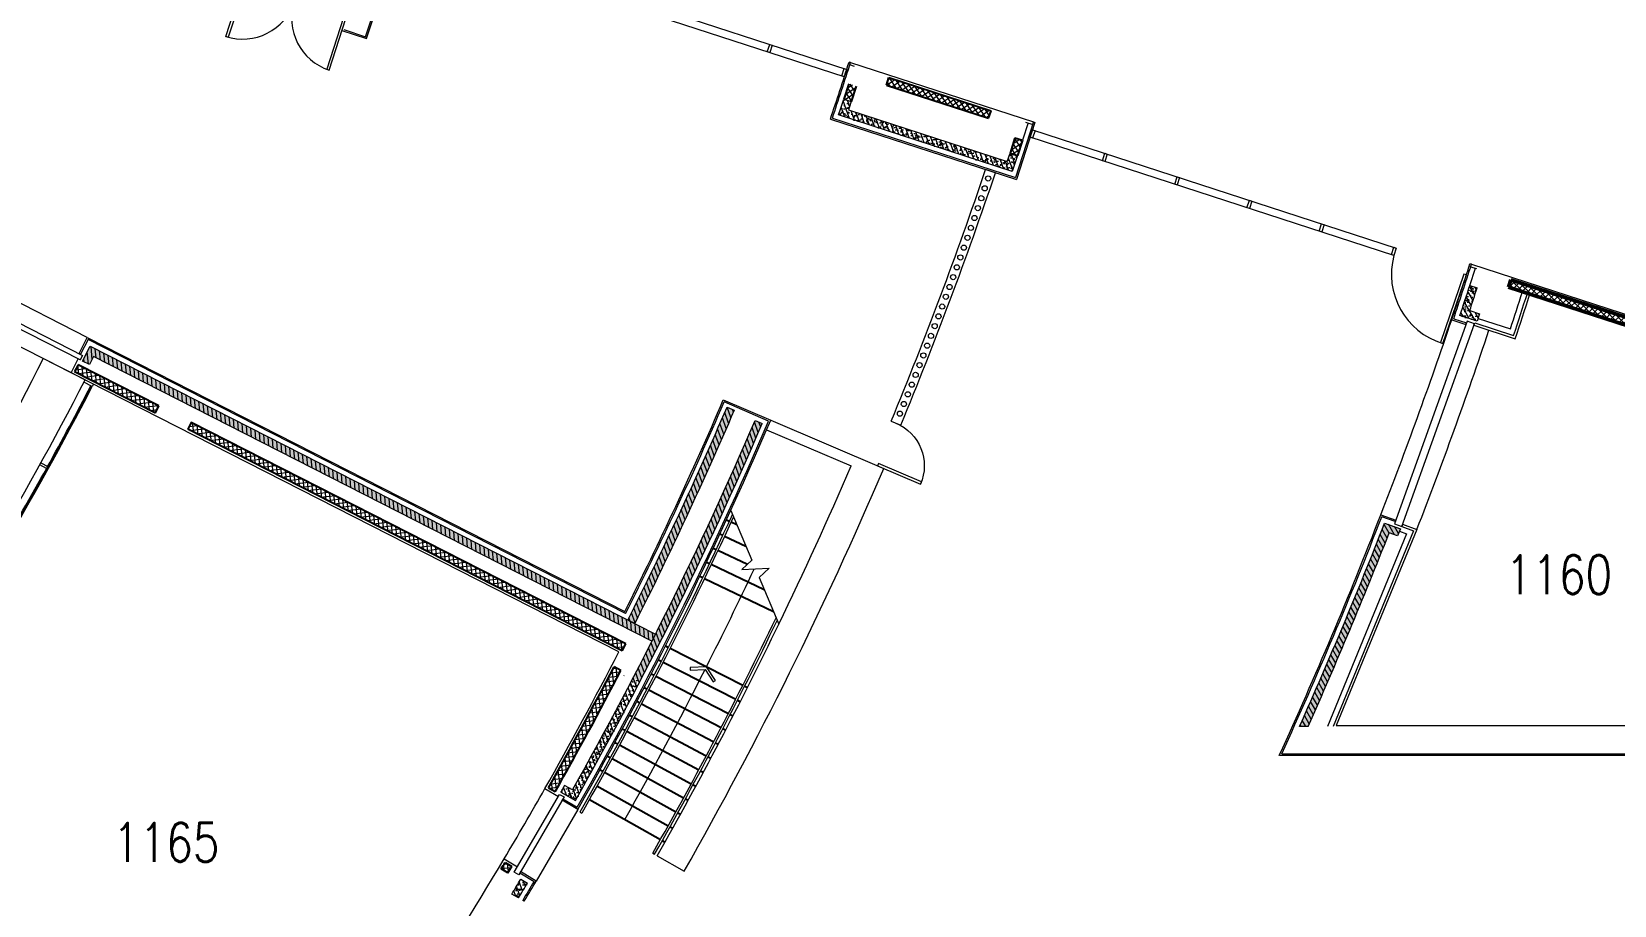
# Model space of a CAD drawing. Header units: inches. Extents: x 13084 to 220150, y 6494 to 167180.
# Drawn here: x 142753 to 173314, y 54785 to 71649 of the extents above; entities that cross this region are included whole.
import ezdxf
from ezdxf.enums import TextEntityAlignment as Align

# ---------------------------------------------------------------- set-up
doc = ezdxf.new("R2010")
doc.units = ezdxf.units.IN
doc.header["$MEASUREMENT"] = 0
for name, color, linetype, lineweight in [('Ground Floor$0$A-G23-M-Stairs-Concrete', 251, 'Continuous', 25), ('Ground Floor$0$A-G23-M-Stairs-Railings', 251, 'Continuous', 15), ('Ground Floor$0$A-G250-G-Walls-Low-Level', 8, 'Continuous', 15), ('Ground Floor$0$A-G250-G-Walls-Precast-Concrete', 7, 'Continuous', 15), ('Ground Floor$0$A-G250-M-Walls-Blockwork', 7, 'Continuous', 25), ('Ground Floor$0$A-G250-M-Walls-Concrete', 7, 'Continuous', 20), ('Ground Floor$0$A-G250-M-Walls-Louvred', 7, 'Continuous', 9), ('Ground Floor$0$A-G252-H-Internal-Walls', 251, 'Continuous', 9), ('Ground Floor$0$A-G262-H-Precast-Panel', 251, 'Continuous', 5), ('Ground Floor$0$A-G312-M-Wall-Cladding-Panel', 7, 'Continuous', 9), ('Ground Floor$0$A-G312-M-Wall-Finish-Plaster', 7, 'Continuous', 15), ('Ground Floor$0$A-G321-M-Window', 251, 'Continuous', 9), ('Ground Floor$0$A-G322-M-Door', 251, 'Continuous', 15), ('Ground Floor$0$A-G4-M-Furniture-Built-In', 251, 'Continuous', 9), ('Ground Floor$0$A-Z036-G-Stair-Symbology', 251, 'Continuous', 15), ('Ground Floor$0$Z-Z001-S-Room-Name-Identification-250', 7, 'Continuous', 15)]:
    doc.layers.add(name, color=color, linetype=linetype, lineweight=lineweight)
doc.styles.add('Ground Floor$0$Tag-RomanS', font='romans.shx', dxfattribs={"width": 0.8})
pattern_1 = [(49.99999999999999, (31615.2386858852, 164129.5694537289), (182.184668996004, -15.93908553890309), [19.05, -209.55]), (355, (31615.2386858852, 164129.5694537289), (-35.24282597566699, 191.05664288218), [15.24, -167.64]), (100.451, (31630.4206858852, 164128.2412037289), (146.9425016659592, 175.1166878202919), [16.19, -178.09]), (46.18420000000002, (31615.2386858852, 164180.3694537289), (271.0790408921299, -42.04232793272715), [28.575, -314.3249999999999]), (96.6356, (31637.8285858852, 164176.8659537289), (237.4042344662371, 247.4255558900492), [24.285, -267.135]), (351.1840000000001, (31615.2386858852, 164180.3694537289), (237.4046058139339, 247.4251178605977), [22.86, -251.46]), (21, (31640.6386858852, 164167.6694537289), (151.6148798353833, -102.2655185167625), [19.05, -209.55]), (326.0000000000001, (31640.6386858852, 164167.6694537289), (61.80202834764707, 184.1879661223193), [15.24, -167.64]), (71.4514, (31653.2731858852, 164159.1473537289), (213.4164907701245, 81.92285771605745), [16.19, -178.09]), (37.50000000000001, (31615.2386858852, 164129.5694537289), (3.088603250591817, 84.55503887315311), [0, -165.608, 0, -170.18, 0, -168.275]), (7.499999999999999, (31615.2386858852, 164129.5694537289), (66.81966251030575, 100.1805748181195), [0, -97.02799999999999, 0, -161.798, 0, -64.135]), (327.5, (31558.5966858852, 164129.5694537289), (135.5905951668714, -5.728743992673458), [0, -63.5, 0, -198.12, 0, -262.89]), (317.5, (31533.1966858852, 164129.5694537289), (148.129181386018, 25.42649103333301), [0, -82.55, 0, -131.572, 0, -186.69])]
pattern_2 = [(110, (31615.2386858852, 164129.5694537289), (-74.58810177488147, -27.14784887647495), [])]
pattern_3 = [(120, (31615.2386858852, 164129.5694537289), (-68.74076642538982, -39.6875), [])]
pattern_4 = [(34.00000000000005, (31615.2386858852, 164129.5694537289), (-44.38593671299054, 65.80485732155643), []), (124.0000000000001, (31615.2386858852, 164129.5694537289), (-65.80485732155643, -44.38593671299054), [])]
pattern_5 = [(7.000000000000055, (31615.2386858852, 164129.5694537289), (-9.673379132783587, 78.78335078652992), []), (97.00000000000007, (31615.2386858852, 164129.5694537289), (-78.78335078652992, -9.673379132783587), [])]

# ---------------------------------------------------------------- blocks, each defined once
blk = doc.blocks.new('Ground Floor$0$d10')
at = {"layer": 'Ground Floor$0$A-G322-M-Door'}
blk.add_lwpolyline([(129326.7333711464, -100041.8978603571), (129376.7333711464, -100041.8978603571), (129376.7333711464, -100941.8978603571), (129326.7333711464, -100941.8978603571)], close=True, dxfattribs=at)
blk.add_arc((129326.7333711464, -100941.8978603571), 900, 0, 90, dxfattribs=at)
blk = doc.blocks.new('Ground Floor$0$tag-roomname')
at = {"lineweight": 18, "ltscale": 0.01, "style": 'Ground Floor$0$Tag-RomanS', "width": 0.8}
blk.add_attdef('ROOM_NO_2', text='', height=3, dxfattribs=at).set_placement((-6.707523425575346e-12, 1.61168281859284), align=Align.MIDDLE_CENTER)
at = {"linetype": 'ByBlock', "lineweight": 13, "ltscale": 0.01, "style": 'Ground Floor$0$Tag-RomanS', "width": 0.8, "flags": 1}
for tag, p in [('ROOM_NAME_1', (-6.02540239924565e-12, -2.287525053430301)), ('AREA', (-6.02540239924565e-12, -5.744039249906365))]:
    blk.add_attdef(tag, text='', height=2.8, dxfattribs=at).set_placement(p, align=Align.MIDDLE_CENTER)
blk = doc.blocks.new('Ground Floor$0$Door7-Glass-bookshop-2100')
at = {"layer": 'Ground Floor$0$A-G322-M-Door'}
for points in [[(0, 0), (50, 0), (50, 1050), (0, 1050)], [(2100, 0), (2050, 0), (2050, 1050), (2100, 1050)]]:
    blk.add_lwpolyline(points, close=True, dxfattribs=at)
for centre, start, end in [((0, 0), 0, 90), ((2100, 0), 90, 180)]:
    blk.add_arc(centre, 1050, start, end, dxfattribs=at)

msp = doc.modelspace()

# ---------------------------------------------------------------- hatches: boundary and pattern name
at = {"layer": 'Ground Floor$0$A-G252-H-Internal-Walls'}
h = msp.add_hatch(dxfattribs=at)
h.set_pattern_fill('ANSI37', color=256, scale=25, angle=349, style=0)
h.set_pattern_definition([(34.00000000000005, (31640.152745946, 164121.4743848513), (-44.38593671299054, 65.80485732155643), []), (124.0000000000001, (31640.152745946, 164121.4743848513), (-65.80485732155643, -44.38593671299054), [])])
h.paths.add_polyline_path([(158674.6513528682, 70598.28030119812), (158531.9927351325, 70644.63289593715), (158435.7065421675, 70346.87423232448), (158578.365159903, 70300.5216375847)])
h = msp.add_hatch(dxfattribs=at)
h.set_pattern_fill('ANSI37', color=256, scale=25, angle=349, style=0)
h.set_pattern_definition(pattern_4)
h.paths.add_polyline_path([(159305.0215515232, 70761.47238628357), (159258.6690023675, 70618.81390883913), (161231.7094422862, 69977.73420845447), (161278.0619914423, 70120.39268589873)])
h = msp.add_hatch(dxfattribs=at)
h.set_pattern_fill('ANSI37', color=256, scale=25, angle=349, style=0)
h.set_pattern_definition(pattern_4)
h.paths.add_polyline_path([(161883.3973537755, 69555.91671569072), (161740.6740104147, 69602.06915072893), (161644.6892436104, 69305.24262752), (161787.4125869711, 69259.09019248179)])
h = msp.add_hatch(dxfattribs=at)
h.set_pattern_fill('ANSI37', color=256, scale=25, style=0)
h.set_pattern_definition([(45, (31615.2386858852, 164129.5694537289), (-56.1266007566822, 56.12660075668221), []), (135, (31615.2386858852, 164129.5694537289), (-56.12660075668221, -56.1266007566822), [])])
h.paths.add_polyline_path([(171317.6022374423, 66858.34831888603), (171271.2496894348, 66715.68984497513), (174211.3468407727, 65760.37389211504), (174257.6991439044, 65903.03244949799)])
h = msp.add_hatch(dxfattribs=at)
h.set_pattern_fill('ANSI37', color=256, scale=25, angle=322.0000000000001, style=0)
h.set_pattern_definition(pattern_5)
h.paths.add_polyline_path([(145143.7189485648, 64291.52585440769), (145211.8175415956, 64425.17682382885), (143650.0247016548, 65220.950022611), (143581.9261266705, 65087.29904393578)])
h = msp.add_hatch(dxfattribs=at)
h.set_pattern_fill('ANSI37', color=256, scale=25, angle=322.0000000000001, style=0)
h.set_pattern_definition(pattern_5)
h.paths.add_polyline_path([(145835.5221326195, 64107.38346173802), (145767.4235576589, 63973.7324831096), (154157.7637597391, 59698.64062026491), (154225.8623346996, 59832.29159889337)])
h = msp.add_hatch(dxfattribs=at)
h.set_pattern_fill('ANSI37', color=256, scale=25, angle=322.0000000000001, style=0)
h.set_pattern_definition(pattern_5)
h.paths.add_polyline_path([(152732.2733249473, 57056.56248801845), (152862.1437113009, 56981.49269922296, 0.00888503887116728), (154131.6227046738, 59319.50780437718), (153998.1992974045, 59388.05540389539, -0.008878021812778721)])
h = msp.add_hatch(dxfattribs=at)
h.set_pattern_fill('ANSI37', color=256, scale=25, angle=322.0000000000001, style=0)
h.set_pattern_definition(pattern_5)
h.paths.add_polyline_path([(152023.5261528904, 55538.15277861504), (151893.9466287247, 55613.72518434448, -0.000485682479433602), (151819.5093092641, 55489.11880852201), (151948.207087719, 55412.06764486579, 0.0004904587956455972)])
at = {"layer": 'Ground Floor$0$A-G262-H-Precast-Panel'}
h = msp.add_hatch(dxfattribs=at)
h.set_pattern_fill('AR-CONC', color=256, style=0)
h.set_pattern_definition(pattern_1)
edge = h.paths.add_edge_path()
edge.add_line((158524.5253681085, 70137.14348736718), (161591.6544335718, 69140.60641432885))
edge.add_line((161591.6544335718, 69140.60641432885), (161645.1043471186, 69305.10839553493))
edge.add_line((161645.1043471186, 69305.10839553493), (161787.7629001667, 69258.75607906343))
edge.add_line((161787.7629001667, 69258.75607906343), (161687.9504432711, 68951.56480805264))
edge.add_line((161687.950443271, 68951.56480805264), (158334.238781584, 70041.25175184323))
edge.add_arc((88115.23868592926, 93629.56945377556), 74075.07479875305, 341.4315127698983, 341.6805969255843)
edge.add_line((158436.1213175703, 70346.73946367731), (158578.7820072308, 70300.3861957283))
edge.add_arc((88115.238685927, 93629.5694537861), 74225.07479875853, 341.54845435990643, 341.68124240766093, ccw=False)
h = msp.add_hatch(dxfattribs=at)
h.set_pattern_fill('ANSI31', color=256, scale=25, angle=65, style=0)
h.set_pattern_definition(pattern_2)
edge = h.paths.add_edge_path()
edge.add_line((158524.5253681085, 70137.14348736718), (161591.6544335718, 69140.60641432885))
edge.add_line((161591.6544335718, 69140.60641432885), (161645.1043471186, 69305.10839553493))
edge.add_line((161645.1043471186, 69305.10839553493), (161787.7629001667, 69258.75607906343))
edge.add_line((161787.7629001667, 69258.75607906343), (161687.9504432711, 68951.56480805264))
edge.add_line((161687.950443271, 68951.56480805264), (158334.238781584, 70041.25175184323))
edge.add_arc((88115.23868592926, 93629.56945377556), 74075.07479875305, 341.4315127698983, 341.6805969255843)
edge.add_line((158436.1213175703, 70346.73946367731), (158578.7820072308, 70300.3861957283))
edge.add_arc((88115.238685927, 93629.5694537861), 74225.07479875853, 341.54845435990643, 341.68124240766093, ccw=False)
h = msp.add_hatch(dxfattribs=at)
h.set_pattern_fill('AR-CONC', color=256, style=0)
h.set_pattern_definition(pattern_1)
h.paths.add_polyline_path([(170665.309132999, 66702.27941775069), (170522.650440238, 66748.63203686697, -0.001733664552894538), (170332.8419029844, 66167.87884769213), (170665.8072646608, 66060.062310503), (170712.0161744358, 66202.7673792896), (170522.5209755035, 66264.12726387341, 0.001305383476159319)])
h = msp.add_hatch(dxfattribs=at)
h.set_pattern_fill('ANSI31', color=256, scale=25, angle=75.00000000000001, style=0)
h.set_pattern_definition(pattern_3)
h.paths.add_polyline_path([(170665.309132999, 66702.27941775069), (170522.650440238, 66748.63203686697, -0.001733664552894538), (170332.8419029844, 66167.87884769213), (170665.8072646608, 66060.062310503), (170712.0161744358, 66202.7673792896), (170522.5209755035, 66264.12726387341, 0.001305383476159319)])
h = msp.add_hatch(dxfattribs=at)
h.set_pattern_fill('AR-CONC', color=256, style=0)
h.set_pattern_definition(pattern_1)
h.paths.add_polyline_path([(143883.06595754, 65579.19822303217), (154798.4344729927, 60018.45485437759), (154730.3358980325, 59884.80387574891), (143948.6183612078, 65377.44866944297), (143869.1700237208, 65221.52252764486), (143735.5190450923, 65289.62110260539)])
h = msp.add_hatch(dxfattribs=at)
h.set_pattern_fill('ANSI31', color=256, scale=25, angle=50, style=0)
h.set_pattern_definition([(95, (31615.2386858852, 164129.5694537289), (-79.0729541610323, -6.91798708059536), [])])
h.paths.add_polyline_path([(143883.06595754, 65579.19822303217), (154798.4344729927, 60018.45485437759), (154730.3358980325, 59884.80387574891), (143948.6183612078, 65377.44866944297), (143869.1700237208, 65221.52252764486), (143735.5190450923, 65289.62110260539)])
h = msp.add_hatch(dxfattribs=at)
h.set_pattern_fill('AR-CONC', color=256, style=0)
h.set_pattern_definition(pattern_1)
edge = h.paths.add_edge_path()
edge.add_arc((88115.23868592549, 93629.56945377708), 74225.07479875712, 333.2514806291458, 336.76156826071303, ccw=False)
edge.add_line((154397.530872104, 60222.69184710535), (154263.8741120501, 60290.78216774766))
edge.add_arc((88115.23868592505, 93629.56945377747), 74075.07479875768, 333.2519821548812, 336.7615682607129)
edge.add_line((156180.6687322293, 64402.63086874581), (156318.4993660111, 64343.44711767076))
h = msp.add_hatch(dxfattribs=at)
h.set_pattern_fill('ANSI31', color=256, scale=25, angle=65, style=0)
h.set_pattern_definition(pattern_2)
edge = h.paths.add_edge_path()
edge.add_arc((88115.23868592549, 93629.56945377708), 74225.07479875712, 333.2514806291458, 336.76156826071303, ccw=False)
edge.add_line((154397.530872104, 60222.69184710535), (154263.8741120501, 60290.78216774766))
edge.add_arc((88115.23868592505, 93629.56945377747), 74075.07479875768, 333.2519821548812, 336.7615682607129)
edge.add_line((156180.6687322293, 64402.63086874581), (156318.4993660111, 64343.44711767076))
h = msp.add_hatch(dxfattribs=at)
h.set_pattern_fill('AR-CONC', color=256, style=0)
h.set_pattern_definition(pattern_1)
edge = h.paths.add_edge_path()
edge.add_arc((88006.70849459682, 93686.67152866017), 74947.24306963429, 332.5227642674677, 336.73451359459625, ccw=False)
edge.add_line((154499.4694378534, 59106.30157861809), (154367.3132059317, 59176.43829294425))
edge.add_arc((88115.23868593897, 93629.56945395023), 74675.00000000103, 332.5241712289519, 336.7416647111631)
edge.add_line((156721.6832435036, 64142.0909220382), (156859.5776533426, 64083.09653597586))
h = msp.add_hatch(dxfattribs=at)
h.set_pattern_fill('ANSI31', color=256, scale=25, angle=65, style=0)
h.set_pattern_definition(pattern_2)
edge = h.paths.add_edge_path()
edge.add_arc((88006.70849459682, 93686.67152866017), 74947.24306963429, 332.5227642674677, 336.73451359459625, ccw=False)
edge.add_line((154499.4694378534, 59106.30157861809), (154367.3132059317, 59176.43829294425))
edge.add_arc((88115.23868593897, 93629.56945395023), 74675.00000000103, 332.5241712289519, 336.7416647111631)
edge.add_line((156721.6832435036, 64142.0909220382), (156859.5776533426, 64083.09653597586))
h = msp.add_hatch(dxfattribs=at)
h.set_pattern_fill('AR-CONC', color=256, style=0)
h.set_pattern_definition(pattern_1)
edge = h.paths.add_edge_path()
edge.add_line((168880.1093284872, 62166.74365265091), (169184.4214858977, 62057.62621076217))
edge.add_line((169184.4214858977, 62057.62621076217), (169129.8452682325, 61917.84417258939))
edge.add_line((169129.8452682325, 61917.84417258939), (168966.7142627661, 61976.33818137532))
edge.add_arc((87990.48253327054, 93719.31292874133), 86975.66642987495, 335.92530645468605, 338.5946415368016, ccw=False)
edge.add_line((167400.5219103353, 58239.56945371174), (167236.2026318223, 58239.56945371171))
edge.add_arc((87990.48253314671, 93719.31292879378), 86825.66643000937, 335.8810735178188, 338.6907644224613)
h = msp.add_hatch(dxfattribs=at)
h.set_pattern_fill('ANSI31', color=256, scale=25, angle=75.00000000000001, style=0)
h.set_pattern_definition(pattern_3)
edge = h.paths.add_edge_path()
edge.add_line((168880.1093284872, 62166.74365265091), (169184.4214858977, 62057.62621076217))
edge.add_line((169184.4214858977, 62057.62621076217), (169129.8452682325, 61917.84417258939))
edge.add_line((169129.8452682325, 61917.84417258939), (168966.7142627661, 61976.33818137532))
edge.add_arc((87990.48253327054, 93719.31292874133), 86975.66642987495, 335.92530645468605, 338.5946415368016, ccw=False)
edge.add_line((167400.5219103353, 58239.56945371174), (167236.2026318223, 58239.56945371171))
edge.add_arc((87990.48253314671, 93719.31292879378), 86825.66643000937, 335.8810735178188, 338.6907644224613)
h = msp.add_hatch(dxfattribs=at)
h.set_pattern_fill('AR-CONC', color=256, style=0)
h.set_pattern_definition(pattern_1)
h.paths.add_polyline_path([(154499.8147939446, 59106.11829447659), (154367.3132059318, 59176.43829294425, -0.008226183177817072), (153198.0108379912, 57015.52305090681), (153046.3806483361, 57102.91064878865), (152972.7021948688, 56972.24515209203), (153254.2957964392, 56809.95696610412, 0.008728417617835615)])
h = msp.add_hatch(dxfattribs=at)
h.set_pattern_fill('ANSI31', color=256, scale=25, angle=65, style=0)
h.set_pattern_definition(pattern_2)
h.paths.add_polyline_path([(153198.0108379912, 57015.52305090681), (153046.3806483361, 57102.91064878863), (152972.7021948688, 56972.24515209204), (153254.2957964392, 56809.95696610412, 0.008728417617835615), (154499.8147939446, 59106.11829447659), (154367.3132059318, 59176.43829294425, -0.008226183177817094)])
h = msp.add_hatch(dxfattribs=at)
h.set_pattern_fill('AR-CONC', color=256, style=0)
h.set_pattern_definition(pattern_1)
h.paths.add_polyline_path([(152154.575529673, 54928.87228174249, 0.001111194093622266), (152324.9211776178, 55212.18046779546), (152196.5861157709, 55289.837903961, -0.001127314330764662), (152024.0963329822, 55002.97836374251)])
h = msp.add_hatch(dxfattribs=at)
h.set_pattern_fill('ANSI31', color=256, scale=25, angle=65, style=0)
h.set_pattern_definition(pattern_2)
h.paths.add_polyline_path([(152154.575529673, 54928.87228174249, 0.001111194093622267), (152324.9211776178, 55212.18046779546), (152196.5861157709, 55289.837903961, -0.001127314330764662), (152024.0963329822, 55002.97836374251)])

# ---------------------------------------------------------------- linework, layer by layer
at = {"layer": 'Ground Floor$0$A-G23-M-Stairs-Concrete'}
for p, q in [((156169.3523447546, 62226.72119641394, -2.922779289088783e-09), (156223.831967463, 62201.58216879569, -2.922779289088783e-09)), ((156260.1517159352, 62184.8228170502, -2.922779289088783e-09), (156368.3702128065, 62134.8865721497, -2.922779289088783e-09)), ((156042.8997019873, 61954.12155643631, -2.922779289088783e-09), (156097.278095783, 61928.7643032682, -2.922779289088783e-09)), ((156133.5303583135, 61911.85946782278, -2.922779289088783e-09), (156543.2004184862, 61720.82573721603, -2.922779289088783e-09)), ((155915.3551938844, 61682.03106965528, -2.922779289088783e-09), (155969.6314846452, 61656.45599856503, -2.922779289088783e-09)), ((156005.8156784858, 61639.40595117152, -2.922779289088783e-09), (156578.1365032946, 61369.7275045471, -2.922779289088783e-09)), ((155656.9987986744, 61139.39503940569, -2.922779289088783e-09), (155711.0682675684, 61113.38556933137, -2.922779289088783e-09)), ((155786.720870281, 61410.45410898507, -2.922779289088783e-09), (155840.8941855186, 61384.66163108574, -2.922779289088783e-09)), ((155877.0097290103, 61367.46664581953, -2.922779289088783e-09), (156897.5614145871, 60881.57139130376, -2.922779289088783e-09)), ((155747.1145801644, 61096.04592261514, -2.922779289088783e-09), (157077.1461208064, 60456.25018831492, -2.922779289088783e-09)), ((154992.145801293, 59792.02023854828, -2.922779289088783e-09), (155045.6830348717, 59764.93214853162, -2.922779289088783e-09)), ((155081.3745239241, 59746.87342185384, -2.922779289088783e-09), (156486.7391542979, 59035.80486135616, -2.922779289088783e-09)), ((154855.9416336879, 59524.15970512337, -2.922779289088783e-09), (154909.3698314654, 59496.85718358691, -2.922779289088783e-09)), ((154944.9886299838, 59478.65550256259, -2.922779289088783e-09), (156347.4912721144, 58761.95794987393, -2.922779289088783e-09)), ((154580.3171389732, 58990.08755777539, -2.922779289088783e-09), (154633.5246903545, 58962.35749329666, -2.922779289088783e-09)), ((154718.664677475, 59256.84737942541, -2.922779289088783e-09), (154771.9829806003, 59229.33086525952, -2.922779289088783e-09)), ((154807.5285160171, 59210.98652248227, -2.922779289088783e-09), (156207.146560782, 58488.67152935301, -2.922779289088783e-09)), ((156522.4306433502, 59017.7461346784, -2.922779289088783e-09), (156575.9678769358, 58990.65804465822, -2.922779289088783e-09)), ((154440.9012416858, 58723.88452757882, -2.922779289088783e-09), (154493.9971860163, 58695.9413585451, -2.922779289088783e-09)), ((154529.3944822367, 58677.31257918927, -2.922779289088783e-09), (155923.175691836, 57943.79772363999, -2.922779289088783e-09)), ((154668.9963912755, 58943.87078364416, -2.922779289088783e-09), (156065.7072761183, 58215.94999252916, -2.922779289088783e-09)), ((156383.1100706328, 58743.75626884961, -2.922779289088783e-09), (156436.5382684013, 58716.45374731775, -2.922779289088783e-09)), ((154300.4192263302, 58458.24256738028, -2.922779289088783e-09), (154353.4027100948, 58430.08674297102, -2.922779289088783e-09)), ((154388.7250326046, 58411.31619336487, -2.922779289088783e-09), (155779.5540990718, 57672.21909750957, -2.922779289088783e-09)), ((156242.6920961988, 58470.32718657577, -2.922779289088783e-09), (156296.0103993213, 58442.81067241132, -2.922779289088783e-09)), ((154158.8733505491, 58193.16594632075, -2.922779289088783e-09), (154211.7435220419, 58164.79791913666, -2.922779289088783e-09)), ((154246.9903030372, 58145.88590101391, -2.922779289088783e-09), (155634.8448063771, 57401.2184795427, -2.922779289088783e-09)), ((156101.1789770392, 58197.46328287668, -2.922779289088783e-09), (156154.3865284151, 58169.73321840083, -2.922779289088783e-09)), ((154016.2658894223, 57928.65892509847, -2.922779289088783e-09), (154069.021898759, 57900.07915115132, -2.922779289088783e-09)), ((154104.1925716501, 57881.0259685199, -2.922779289088783e-09), (155489.0501400898, 57130.80022641689, -2.922779289088783e-09)), ((155958.5729880564, 57925.16894428417, -2.922779289088783e-09), (156011.6689323881, 57897.22577524986, -2.922779289088783e-09)), ((153872.599134774, 57664.72575467051, -2.922779289088783e-09), (153925.2401339051, 57635.93469337566, -2.922779289088783e-09)), ((153960.3341333258, 57616.74065251244, -2.922779289088783e-09), (155342.172443676, 56860.96868485297, -2.922779289088783e-09)), ((155814.8764215815, 57653.44854790342, -2.922779289088783e-09), (155867.8599053496, 57625.29272349234, -2.922779289088783e-09)), ((153727.8753956739, 57401.37067718663, -2.922779289088783e-09), (153780.4005383995, 57372.36879135732, -2.922779289088783e-09)), ((153815.4173002166, 57353.03420080445, -2.922779289088783e-09), (155194.2140782618, 56591.7281926025, -2.922779289088783e-09)), ((155670.0915873724, 57382.30646141997, -2.922779289088783e-09), (155722.9617588713, 57353.93843423258, -2.922779289088783e-09)), ((153669.444401363, 57089.91085168593, -2.922779289088783e-09), (155045.1774220876, 56323.08307744635, -2.922779289088783e-09)), ((155524.2208129808, 57111.74704378546, -2.922779289088783e-09), (155576.9768223076, 57083.16726984372, -2.922779289088783e-09)), ((153522.4177827048, 56827.37483395332, -2.922779289088783e-09), (154895.0648709583, 56055.03765801562, -2.922779289088783e-09)), ((155229.2308400789, 56572.39360204965, -2.922779289088783e-09), (155281.7559828076, 56543.39171621864, -2.922779289088783e-09)), ((155377.2664430967, 56841.77464398975, -2.922779289088783e-09), (155429.9074422419, 56812.98358268719, -2.922779289088783e-09)), ((155080.1163834064, 56303.608248, -2.922779289088783e-09), (155132.5248253965, 56274.39600382381, -2.922779289088783e-09)), ((154929.9254701395, 56035.42290273472, -2.922779289088783e-09), (154982.2163689209, 56006.00076980804, -2.922779289088783e-09))]:
    msp.add_line(p, q, dxfattribs=at)
at = {"layer": 'Ground Floor$0$A-G23-M-Stairs-Railings'}
for p, q in [((153339.9240710324, 56585.82905725908), (153374.7849486527, 56566.21414531091)), ((154747.4423213583, 55793.87118269669, -2.922779289088783e-09), (154782.3031876177, 55774.25627714087, -2.922779289088783e-09))]:
    msp.add_line(p, q, dxfattribs=at)
for points in [[(156284.5285372564, 62333.45382799383, -0.02153254267421219), (153339.9240710324, 56585.82905725908)], [(156305.6103242104, 62283.52457078062, -0.02141010913965079), (153374.7849486527, 56566.21414531091)]]:
    msp.add_lwpolyline(points, format="xyb", dxfattribs=at)
for radius, start, end in [(76624.99999999013, 330.410832725723, 334.2453236476927), (76664.99999999013, 330.4109497743248, 334.2190161707035)]:
    msp.add_arc((88115.23868568147, 93629.56945367073, -2.92610099465942e-09), radius, start, end, dxfattribs=at)
at = {"layer": 'Ground Floor$0$A-G250-G-Walls-Low-Level'}
for p, q in [((143828.4389544834, 65747.32285102303, -2.922779289088783e-09), (141957.7707570406, 66700.4759050959, -2.922779289088783e-09)), ((143514.6762754979, 65065.44824275993, -2.922779289088783e-09), (141590.5476865103, 66045.84072694177)), ((156944.8661624943, 63965.03268741241, -2.92610099465942e-09), (158576.7970361889, 63266.85529180718, -2.92610099465942e-09)), ((157023.7801705748, 64148.80605711155, -2.92610099465942e-09), (159207.3409678331, 63214.62874844237, -2.92610099465942e-09)), ((153299.9991579013, 56637.03395152408), (152495.43217446, 55253.94678384626)), ((154830.8329810647, 55738.21035605538, -2.92610099465942e-09), (155352.5582617698, 55441.89479454103, -2.92610099465942e-09))]:
    msp.add_line(p, q, dxfattribs=at)
for centre, radius, start, end in [((79867.47376715177, 96767.3790249747), 95376.19958556905, 338.8312319435695, 341.2360565552933), ((88057.44438639728, 93695.95745057188), 87379.75324182605, 338.7614029061857, 341.4422187862279), ((88039.03321118187, 93672.70435215178, -2.922779289088783e-09), 62902.29237727127, 325.9202357840497, 332.6776990305941), ((88115.23868568147, 93629.56945367073, -2.92610099465942e-09), 76724.99999999013, 334.1796262467232, 336.6882216443904), ((88115.23868568147, 93629.56945367073, -2.92610099465942e-09), 77324.99999999012, 330.4054370037007, 336.8375760211369), ((88115.23868568147, 93629.56945367073, -2.92610099465942e-09), 76724.99999999013, 330.4054368962517, 334.1796262467232), ((87716.90838217642, 93867.24820686855, -2.92610099465942e-09), 74662.9457439184, 329.240471904746, 330.4440600507453)]:
    msp.add_arc(centre, radius, start, end, dxfattribs=at)
at = {"layer": 'Ground Floor$0$A-G250-G-Walls-Precast-Concrete'}
for p, q in [((170522.650440238, 66748.63203686697), (170665.309132999, 66702.27941775069)), ((170665.8072646608, 66060.062310503), (170332.8419029844, 66167.87884769213)), ((170522.5209755035, 66264.12726387341), (170712.0161744358, 66202.7673792896)), ((170712.0161744358, 66202.7673792896), (170665.8072646608, 66060.062310503)), ((156721.6832435036, 64142.09092203823, -5.520123986135045e-09), (156859.5925396368, 64083.09016727829, -5.520123986135045e-09)), ((168879.0967439258, 62163.91970638618), (169183.4089013363, 62054.80226449744)), ((169183.3299615444, 62054.83056999871), (169129.8452682325, 61917.84417258939)), ((169128.8326836711, 61915.02022632466), (168965.7016782047, 61973.51423511059)), ((167400.5219103353, 58239.56945371174), (167236.2026318223, 58239.56945371171)), ((153045.379757641, 57101.17911252956, -2.707116801390756e-09), (152971.6940156349, 56970.50068992999)), ((152971.7013171179, 56970.51360837297, -2.743089481708801e-09), (153253.2949057441, 56808.22542984503, -5.520123986135045e-09)), ((153197.0099472961, 57013.79151464772, -5.520123986135045e-09), (153045.379757641, 57101.17911252956, -2.707116801390756e-09)), ((152196.5861157709, 55289.83790396097, -5.520123986135045e-09), (152324.9211776178, 55212.18046779546, -5.520123986135045e-09)), ((152154.575529673, 54928.87228174249), (152024.0963329822, 55002.97836374251))]:
    msp.add_line(p, q, dxfattribs=at)
msp.add_lwpolyline([(158524.5253681085, 70137.14348736718), (161591.6544335718, 69140.60641432885), (161645.1043471186, 69305.10839553493), (161787.7629001667, 69258.75607906343), (161687.950443271, 68951.56480805264), (158334.238781584, 70041.25175184323, 0.001086835085744151), (158436.1213175703, 70346.73946367731), (158578.7820072308, 70300.3861957283, -0.0005793972249876299)], format="xyb", close=True, dxfattribs=at)
at = {"layer": 'Ground Floor$0$A-G250-G-Walls-Precast-Concrete', "elevation": -4.893558509683269e-10}
msp.add_lwpolyline([(143883.06595754, 65579.19822303217), (154798.4344729927, 60018.45485437759), (154730.7853376362, 59884.57620612589), (143948.6183612078, 65377.44866944297), (143869.1700237208, 65221.52252764486), (143735.5190450923, 65289.62110260539)], close=True, dxfattribs=at)
at = {"layer": 'Ground Floor$0$A-G250-G-Walls-Precast-Concrete', "elevation": -2.922791680618661e-09}
msp.add_lwpolyline([(156318.4993660111, 64343.44711767076, -0.01531684418891411), (154397.530872104, 60222.69184710535), (154263.87411205, 60290.78216774766, 0.01531465535675324), (156180.6687322293, 64402.63086874581)], format="xyb", close=True, dxfattribs=at)
at = {"layer": 'Ground Floor$0$A-G250-G-Walls-Precast-Concrete'}
for centre, radius, start, end in [((86681.52163561138, 93829.17423529792), 88106.13284553455, 341.7023052696988, 342.0996315193891), ((86681.5216356244, 93829.17423530057), 88256.13284552294, 341.8002905006805, 342.0994621858534), ((88081.68855124335, 93646.40284563326, -5.520123986135045e-09), 74712.47080265985, 330.6387420203514, 336.7399643675764), ((88082.31387578345, 93646.08897030883, -5.520123986135045e-09), 74861.77234499148, 330.5227173501891, 336.740191805735), ((87990.48253314671, 93719.31292879378), 86825.66643000937, 335.8810735171908, 338.688783982839), ((87990.48253327054, 93719.31292874133), 86975.66642987495, 335.9253064552941, 338.5926644179791), ((88494.72669741524, 93398.73024022258, -5.520123986135045e-09), 74230.81953240665, 328.8521587849283, 329.1105200892135), ((88500.24553779763, 93395.38757314178, -5.520123986135045e-09), 74374.36739480899, 328.8552970157438, 329.1099638378697)]:
    msp.add_arc(centre, radius, start, end, dxfattribs=at)
at = {"layer": 'Ground Floor$0$A-G250-M-Walls-Blockwork'}
for p, q in [((158532.8248735376, 70644.36251788109, -2.922791680618661e-09), (158436.1213175703, 70346.73946367731, -2.922791680618661e-09)), ((158675.068200196, 70598.1448593417, -2.922887652953015e-09), (158578.7820072308, 70300.38619572828, -2.922791680618661e-09)), ((159258.6690023675, 70618.8139088391), (159305.0215515202, 70761.47238627447)), ((159258.6690023675, 70618.81390883912), (161231.7094422862, 69977.73420845445)), ((159305.0215515232, 70761.47238628357), (161278.0619914423, 70120.39268589873)), ((161231.7094422862, 69977.73420845445), (161278.0619914397, 70120.39268589063)), ((161740.6740104147, 69602.06915072894), (161644.6892436104, 69305.24262752)), ((161740.6740104147, 69602.06915072893), (161884.2284649381, 69555.64667140586)), ((161884.2284649381, 69555.64667140586), (161787.4125869711, 69259.09019248182)), ((161644.6892436104, 69305.24262752), (161787.4125869711, 69259.09019248182)), ((143650.0247016549, 65220.95002261101), (143581.9261266705, 65087.29904393578)), ((145211.8175415956, 64425.17682382885, -2.922779289088783e-09), (143650.0247016549, 65220.95002261101, -2.922779289088783e-09)), ((143581.9261266705, 65087.29904393578), (145143.7189485648, 64291.52585440768, -2.922779289088783e-09)), ((145143.7189485648, 64291.52585440768, -2.922779289088783e-09), (145211.8175415956, 64425.17682382885, -2.922779289088783e-09)), ((154157.7637597391, 59698.64062026491, -2.922779289088783e-09), (154225.8623346996, 59832.29159889337, -2.922779289088783e-09)), ((154131.6227046738, 59319.50780437718, -2.92610099465942e-09), (153998.1992974045, 59388.05540389539, -2.92610099465942e-09)), ((152732.2733249473, 57056.56248801845, -2.92610099465942e-09), (152862.1437113009, 56981.49269922296, -2.92610099465942e-09)), ((151948.207087719, 55412.06764486579, -2.92610099465942e-09), (151819.5093092641, 55489.11880852201, -2.92610099465942e-09)), ((151893.9466287247, 55613.72518434448, -2.92610099465942e-09), (152023.5261528904, 55538.15277861504, -2.92610099465942e-09))]:
    msp.add_line(p, q, dxfattribs=at)
at = {"layer": 'Ground Floor$0$A-G250-M-Walls-Blockwork', "lineweight": 50, "ltscale": 0.02}
for p, q in [((171271.2496894347, 66715.68984497515), (171317.6022390777, 66858.34832391936)), ((174211.3470636276, 65760.37381970353), (171271.2496894347, 66715.68984497515)), ((171317.6022374423, 66858.34831888603), (174257.6991439044, 65903.03244949797))]:
    msp.add_line(p, q, dxfattribs=at)
at = {"layer": 'Ground Floor$0$A-G250-M-Walls-Blockwork', "elevation": -2.922779289088783e-09}
for points in [[(154225.8623346996, 59832.29159889337), (145835.5221326195, 64107.38346173803), (145767.4235576589, 63973.73248310958)], [(154157.7637597391, 59698.64062026491), (145767.4235576589, 63973.73248310958)]]:
    msp.add_lwpolyline(points, dxfattribs=at)
at = {"layer": 'Ground Floor$0$A-G250-M-Walls-Blockwork'}
for centre, radius, start, end in [((87716.90838218186, 93867.24820687898, -2.92610099465942e-09), 74712.94574391839, 330.4821374585771, 332.5167767236229), ((87716.90838218186, 93867.24820687898, -2.92610099465942e-09), 74862.94574391839, 330.4811123466134, 332.5173596757969), ((87716.90838217642, 93867.24820686855, -2.92610099465942e-09), 74712.9457439184, 329.0911072387429, 329.2024174549039), ((87716.90838217642, 93867.24820686855, -2.92610099465942e-09), 74862.9457439184, 329.0911072387429, 329.2035121055155)]:
    msp.add_arc(centre, radius, start, end, dxfattribs=at)
at = {"layer": 'Ground Floor$0$A-G250-M-Walls-Concrete'}
msp.add_line((161992.3199612342, 69888.31821527338), (161884.2284649381, 69555.64667140586), dxfattribs=at)
at = {"layer": 'Ground Floor$0$A-G250-M-Walls-Louvred'}
for p, q in [((161363.5480729426, 68925.73755154997), (161173.3461542577, 68987.53789945775, -2.922779289088783e-09)), ((159352.0693572364, 64131.74507931266, -2.922779289088783e-09), (159536.3046531062, 64055.45633806718, -2.922779289088783e-09))]:
    msp.add_line(p, q, dxfattribs=at)
for centre in [(161221.4902837887, 68815.9656567282, -2.922779289088783e-09), (161090.5683580214, 68433.53397714831, -2.922779289088783e-09), (161156.279621996, 68624.66412877124, -2.922779289088783e-09), (161024.3569422756, 68242.57651217208, -2.922779289088783e-09), (160890.4354739362, 67861.18487549406, -2.922779289088783e-09), (160957.6458285165, 68051.79304240896, -2.922779289088783e-09), (160822.7263393356, 67670.75331789833, -2.922779289088783e-09), (160685.8135893427, 67290.42525026175, -2.922779289088783e-09), (160754.5188886007, 67480.49967487036, -2.922779289088783e-09), (160546.9113321461, 66910.81926629572, -2.922779289088783e-09), (160616.6109124034, 67100.53134693457, -2.922779289088783e-09), (160476.7153261938, 66721.29030858791, -2.922779289088783e-09), (160334.8359653038, 66342.78695711559, -2.922779289088783e-09), (160406.0233757492, 66531.94577294793, -2.922779289088783e-09), (160190.976719373, 65965.03166919733, -2.922779289088783e-09), (160263.153582725, 66153.81515737549, -2.922779289088783e-09), (160118.3058699254, 65776.43778624637, -2.922779289088783e-09), (159971.4842083641, 65399.82400550666, -2.922779289088783e-09), (160045.1415324361, 65588.03480131477, -2.922779289088783e-09), (159897.3344025445, 65211.80668893662, -2.922779289088783e-09), (159747.5593820282, 64836.35764651858, -2.922779289088783e-09), (159822.6926232465, 65023.98414020585, -2.922779289088783e-09), (159595.8205770013, 64461.69796738699, -2.922779289088783e-09), (159671.9351938237, 64648.92849414768, -2.922779289088783e-09), (159519.2160531306, 64274.66734971544, -2.922779289088783e-09)]:
    msp.add_circle(centre, 50, dxfattribs=at)
for radius, end in [(77100, 341.3610748667606), (77300, 341.3627280418788)]:
    msp.add_arc((88117.12555296352, 93628.93866027165, -2.922779289088783e-09), radius, 337.5063755987271, end, dxfattribs=at)
at = {"layer": 'Ground Floor$0$A-G312-M-Wall-Cladding-Panel'}
for p, q in [((149202.1004305549, 71551.75294231673, 7.401943556533278e-09), (149857.3316876544, 73568.34745192177, 7.401943556533278e-09)), ((149221.3616165243, 71513.95073715546, 7.401943556533278e-09), (149885.8633843812, 73559.07694590051, 7.401943556533278e-09)), ((148745.8333541628, 71668.45923137652, 7.401943556533278e-09), (149221.3616165243, 71513.95073715546, 7.401943556533278e-09)), ((148783.635559324, 71687.72041734587, 7.401943556533278e-09), (149202.1004305549, 71551.75294231673, 7.401943556533278e-09)), ((158566.129738044, 71054.1260010767, -2.922791680618661e-09), (158537.5976104407, 71063.39665131028, -2.922791680618661e-09)), ((158176.4758339625, 69961.2800662535, -2.922791680618661e-09), (161768.4496578945, 68794.17705525481)), ((158214.5720875659, 69980.44571009507, -2.922791680618661e-09), (161749.1834616605, 68831.98088834973)), ((162098.112260415, 69906.51528896758), (161749.1834616605, 68831.98088834973)), ((162126.6679803265, 69897.3187614107), (161768.4496578945, 68794.17705525481)), ((162098.112260415, 69906.51528896758), (162126.6679803265, 69897.3187614107)), ((170554.3815615614, 67158.91228314798), (170525.8493594855, 67168.1831562855)), ((170174.5881520176, 66087.73266369702), (170449.4410595431, 65998.73334984476)), ((170212.584670956, 66106.96269040837), (170459.5718157688, 66026.98650745084)), ((170449.4410595431, 65998.73334984476), (170459.5718157688, 66026.98650745084)), ((143669.542279667, 65435.47056742792), (143828.4389545769, 65747.32285089827)), ((143841.5494353105, 65706.97294018048), (143696.2724753927, 65421.85085243582)), ((143828.4389545769, 65747.32285089827), (154208.343842202, 60458.49714736057, -2.922791680618661e-09)), ((154221.5754563026, 60418.08551610951, -2.922791680618661e-09), (143841.5494353105, 65706.97294018048)), ((143696.2724753927, 65421.85085243582), (143669.542279667, 65435.47056742792)), ((156107.8232250602, 64540.6734121639, -2.922791680618661e-09), (157023.7801705747, 64148.80605711149)), ((156984.392524997, 64133.026805488), (156123.5921448708, 64501.29691888139, -2.922791680618661e-09)), ((168806.7496273496, 62322.65416210376), (169094.3313103485, 62219.53577915805)), ((169084.2054647345, 62191.29631651084), (168823.4249791504, 62284.80457370169)), ((169094.3313103485, 62219.53577915805), (169084.2054647345, 62191.29631651084)), ((180665.2386860074, 57679.5694536988), (166845.6817888528, 57679.56945369879)), ((166891.6312881754, 57709.5694536988), (180635.2386860072, 57709.5694536988)), ((153299.9990978339, 56637.03384567852), (152995.2114019158, 56812.31969141139, -2.941757191212996e-09)), ((152996.2084848942, 56814.05342309026, -2.941757191212996e-09), (153011.1647295692, 56840.05939827333, -2.941757191212996e-09)), ((153010.1676465908, 56838.32566659446, -2.941757191212996e-09), (153288.7945113775, 56678.08512443307)), ((152263.3022351897, 54867.12059749734), (152237.2064455841, 54881.94178565156))]:
    msp.add_line(p, q, dxfattribs=at)
msp.add_lwpolyline([(152263.3022351897, 54867.12059749734, 0.001518057288193688), (152495.4321744599, 55253.94678384629), (152195.0279507201, 55437.76439822237), (152179.9404489474, 55411.84293007723), (152454.4785896959, 55243.84330598857, -0.00142184569588761), (152237.2064455841, 54881.94178565154, -0.001415140922144122)], format="xyb", dxfattribs=at)
for centre, radius, start, end in [((89331.47966463582, 93129.3936912209, -2.922791680618661e-09), 72638.79807991046, 341.4005885958564, 342.3153988500346), ((89331.47966463372, 93129.39369122204, -2.922791680618661e-09), 72668.79807991284, 341.4244908305151, 342.3152686412259), ((86681.52163561068, 93829.1742352939), 87981.13284553392, 341.6203949003887, 342.3602700886429), ((86681.52163561068, 93829.1742352939), 88011.13284553392, 341.6400746845223, 342.3601471598482), ((89331.47966463582, 93129.3936912209, -2.922791680618661e-09), 72638.79807991046, 333.2709441859332, 336.8229511770849), ((89331.47966463372, 93129.39369122204, -2.922791680618661e-09), 72668.79807991284, 333.2471785625557, 336.7993037164574), ((88111.32654085949, 93631.62990370131), 74924.40725692318, 330.4481467167855, 336.8143602426138), ((88111.32654085892, 93631.62990370115), 74954.40725692365, 330.4250732938339, 336.8373018183598), ((87990.48253317487, 93719.31292878189), 86700, 335.437845781874, 338.7711174676749), ((87990.48253317487, 93719.31292878189), 86730, 335.4684891630026, 338.7498176255401)]:
    msp.add_arc(centre, radius, start, end, dxfattribs=at)
at = {"layer": 'Ground Floor$0$A-G312-M-Wall-Finish-Plaster'}
for p, q in [((158550.6788935822, 71006.57317354374, -2.922091867488195e-09), (158566.129738044, 71054.12600107671, -2.922111445629631e-09)), ((158639.2819901127, 70977.78428233419), (158550.6788935822, 71006.57317354374, -2.922850403395345e-09)), ((158566.129738044, 71054.12600107671, -2.922791680618661e-09), (162098.1205897073, 69906.51260647288)), ((161943.7800356645, 69904.01456675216), (162082.7115071723, 69859.08830898281)), ((162082.7115071723, 69859.08830898281), (162098.1205897073, 69906.51260647288)), ((170522.650440238, 66748.63203686697), (170630.8098908136, 67081.50546253886)), ((170539.216112187, 67111.26672315135), (170554.3814641393, 67158.912314803)), ((170539.216112187, 67111.26672315135), (170651.8687553054, 67074.66287602542)), ((170554.3814641393, 67158.912314803), (174273.1499684258, 65950.58528350107)), ((174206.7141113265, 65746.11579125855, -2.92277988453869e-09), (171677.6447500245, 66567.85502604819, 2.492678621422386e-09)), ((170602.5705033225, 65981.38037221282), (170619.4550970318, 66028.46896822295)), ((170619.4550970318, 66028.46896822295), (171369.8193678494, 65784.79694102854, 2.492678621422431e-09)), ((170682.7502610433, 66112.38666690935), (171306.0715728386, 65910.5508211156, 2.492678621422386e-09)), ((170602.5705033225, 65981.38037221282), (171401.6532102925, 65721.93297109727, 2.492678621455677e-09)), ((143514.676275498, 65065.44824275991, -2.922779289088783e-09), (143650.873425419, 65332.75020001686, -2.922779289088783e-09)), ((154091.1852606788, 59676.44774804337, -2.922779289088783e-09), (143514.676275498, 65065.44824275991, -2.922779289088783e-09)), ((169502.3632682721, 62042.41949780511), (167945.3104055701, 58254.56945372454)), ((169225.7405189025, 62141.60832757874), (169208.8641095457, 62094.54255650018)), ((169208.8641095457, 62094.54255650018), (169436.2185579733, 62013.01989889248)), ((169225.7405189025, 62141.60832757874), (169502.3632682721, 62042.41949780511)), ((169303.9291373756, 61954.22070106716), (167776.9657435439, 58239.56945371137)), ((169436.2185579733, 62013.01989889248), (167885.0848674737, 58239.56945371126)), ((169163.6825231849, 62004.50903625652), (169303.9291373756, 61954.22070106716)), ((154189.8778259129, 59214.86635600947, -2.92610099258267e-09), (154192.2783140792, 59219.22130910819, -2.92610099258267e-09)), ((167945.3104055701, 58254.56945372454), (175225.3263889534, 58254.56945387481)), ((152664.3017407699, 57038.0266147221, -2.92610099465942e-09), (152924.0479168349, 56887.9582539617, -3.587030769889415e-09)), ((151876.3734537947, 55681.93023145957, -2.92610099465942e-09), (152133.9608317756, 55531.62796495941, -3.582154679932988e-09))]:
    msp.add_line(p, q, dxfattribs=at)
msp.add_lwpolyline([(143690.9687190076, 65312.32062752868), (143695.4237516286, 65310.05067503)], dxfattribs=at)
for centre, radius, start, end in [((87897.77593914537, 93433.99137054443, 2.492678621422386e-09), 87832.13284553392, 341.7379135209111, 342.2301471678125), ((87897.77593914537, 93433.99137054443, 2.492678621422386e-09), 87932.13284553392, 341.6731168519087, 342.2301471678125), ((87897.77593914537, 93433.99137054443, 2.492678621422386e-09), 87982.13284553392, 341.6407735729316, 342.2202363321946), ((87716.90838217642, 93867.24820686855, -2.92610099465942e-09), 74662.9457439184, 330.4440600507453, 332.7460420421048), ((87716.90838217642, 93867.24820686855, -2.92610099465942e-09), 74662.9457439184, 318.6582064793977, 329.240471904746)]:
    msp.add_arc(centre, radius, start, end, dxfattribs=at)
at = {"layer": 'Ground Floor$0$A-G321-M-Window'}
for p, q in [((170471.6268883146, 66060.60629426641), (169069.0216544662, 62148.95095008293)), ((170612.8244142954, 66009.97698991282), (170471.6268883146, 66060.60629426641, 3.907225395184125e-09)), ((169210.2191804469, 62098.32164572933), (170612.8244142954, 66009.97698991282)), ((143763.1465347454, 64882.71224209422, -2.922779289088783e-09), (143786.0844284092, 64927.15888165236, -2.926120031451069e-09)), ((143923.8607640116, 64800.84199957384, -2.922779289088783e-09), (143763.1465347454, 64882.71224209422, -2.922779289088783e-09)), ((143809.0694675413, 64971.56373108832), (143969.4488049324, 64889.8463771212)), ((143946.5602889805, 64845.39232574817), (143923.8607640116, 64800.84199957384, -2.922779289088783e-09)), ((169069.0216544662, 62148.95095008293), (169210.2191804469, 62098.32164572933))]:
    msp.add_line(p, q, dxfattribs=at)
for points, elevation in [([(158444.5458766717, 70778.29026625588), (149885.863399124, 73559.07697129872), (149932.2158332747, 73701.73509479147), (158491.8877944533, 70920.62727846728)], -2.922779289088784e-09), ([(158444.5460641981, 70778.2908373703), (149885.8634008969, 73559.07697072266), (149932.2158262273, 73701.7350970813), (158491.8879731792, 70920.62785250875)], -2.919334463483201e-09), ([(162080.3418438134, 69754.57111006662), (169104.4179470307, 67472.31061585457), (169058.0650170823, 67329.65091306539), (162034.1889686248, 69611.84640556999)], -2.922779289088784e-09), ([(143057.1396006365, 63219.7532349266), (143056.7486684553, 63221.1123419971), (143046.6859427569, 63226.67934761269), (143045.3268356864, 63226.28841543161)], 9.033653727073208e-07), ([(143067.7895244227, 63239.00366669666), (143066.4304173519, 63238.61273451558), (143056.3676903732, 63244.17974246078), (143055.9767601646, 63245.53884845253)], 9.033653727073209e-07)]:
    msp.add_lwpolyline(points, dxfattribs=dict(at, elevation=elevation))
for points, elevation in [([(157004.3512027776, 71403.86098717639), (157051.9040312471, 71388.41014562771), (157005.5513366594, 71245.75113719217), (156957.9985081899, 71261.20197874085)], -4.871298815147974e-10), ([(158444.3586732428, 70936.0702621551), (158491.9115017123, 70920.61942060645), (158445.5588071245, 70777.9604121709), (158398.005978655, 70793.41125371958)], -2.922791680618661e-09), ([(162080.3419326402, 69754.57138344756), (162127.8947601543, 69739.12053895881), (162081.5415802833, 69596.46006698658), (162033.9887527692, 69611.91091147532)], -2.922779289088784e-09), ([(163475.6467461568, 69301.20994883409), (163523.1995736709, 69285.75910434534), (163476.8463937999, 69143.0986323731), (163429.2935662859, 69158.54947686187)], -2.922779289088784e-09), ([(164870.9513309616, 68847.84780241789), (164918.5041584757, 68832.39695792916), (164872.1509786047, 68689.7364859569), (164824.5981510906, 68705.18733044565)], -2.922779289088784e-09), ([(166266.2560569727, 68394.48609059007), (166313.8088844868, 68379.03524610132), (166267.4557046159, 68236.37477412907), (166219.9028771017, 68251.82561861785)], -2.922779289088784e-09), ([(167661.5607123806, 67941.12416146803), (167709.1135398948, 67925.67331697929), (167662.7603600238, 67783.01284500703), (167615.2075325096, 67798.46368949581)], -2.922779289088784e-09), ([(169056.8653694392, 67487.76222952636), (169104.4181969533, 67472.31138503761), (169058.0650170823, 67329.65091306539), (169010.5121895683, 67345.10175755413)], -2.922779289088784e-09), ([(142909.0216203826, 63285.69574681678), (142933.235524684, 63329.44327966495), (143062.7407667865, 63257.76317944804), (143038.5268624851, 63214.01564659986)], -5.758083168402548e-05), ([(152946.1990557955, 56927.12835630699), (153032.8430573116, 56877.19406154333), (152157.6305673174, 55373.51286757214), (152071.7260362671, 55424.70283028918)], -2.92610099465942e-09)]:
    msp.add_lwpolyline(points, close=True, dxfattribs=dict(at, elevation=elevation))
msp.add_lwpolyline([(141732.0485928165, 66422.6729091058), (143736.3677689813, 65401.42127994767), (143690.9687190076, 65312.32062752869), (141686.6495428428, 66333.57225668682)], close=True, dxfattribs=at)
for radius, start, end in [(62837.2599342411, 325.9186455170155, 332.6809672130748), (62823.7599342411, 331.0568462793954, 332.6808975760399), (62823.7599342411, 329.3285978998314, 331.0367820975735)]:
    msp.add_arc((88078.57759105356, 93648.12042521301, -2.922779289088783e-09), radius, start, end, dxfattribs=at)
at = {"layer": 'Ground Floor$0$A-G322-M-Door'}
msp.add_lwpolyline([(170456.2832562912, 66954.20302539534), (170409.1288800626, 66970.83025614769), (169955.3302816328, 65646.52320889207), (170002.4846578614, 65629.89597813973)], close=True, dxfattribs=at)
msp.add_arc((170405.5155163043, 66968.23532890964, -2.922779289088784e-09), 1396.34474726334, 164.9827189035107, 253.1907672350903, dxfattribs=at)
at = {"layer": 'Ground Floor$0$A-G4-M-Furniture-Built-In', "elevation": -2.926120031451069e-09}
msp.add_lwpolyline([(143786.0844284069, 64927.1588816478), (142975.4994786142, 65340.20343956974, -0.0437886096304388), (138948.8450136078, 58783.38431204204), (139758.3682749234, 58187.59075014897, 0.03133110519199333)], format="xyb", close=True, dxfattribs=at)
at = {"layer": 'Ground Floor$0$A-Z036-G-Stair-Symbology'}
for points, elevation in [([(156252.8882089798, 62408.38951026271), (156659.5227289202, 61445.33265069553)], -2.922779289088783e-09), ([(156659.5227289203, 61445.33265069553), (156464.8827660402, 61264.51848064714), (156995.5387063122, 61291.31754807438), (156800.8987434322, 61110.50337802597)], -2.922779289088783e-09), ([(156800.8987434322, 61110.50337802597), (157180.3178310627, 60211.90245490024)], -2.922779289088783e-09), ([(155467.5699178468, 59376.53659149104), (155469.9054030396, 59326.59116615648), (155757.8582082683, 59340.05605327366), (155915.6501506024, 59098.80965608616), (155957.4943476105, 59126.17867464268), (155784.0629661022, 59391.33604154777), (155467.5699178482, 59376.53659146171)], -2.922779289088789e-09)]:
    msp.add_lwpolyline(points, dxfattribs=dict(at, elevation=elevation))
for start, end in [(333.1620671403321, 334.7474978594078), (330.635156007345, 333.1184686364745)]:
    msp.add_arc((88115.2381495741, 93629.56966153608, -2.922779289088789e-09), 75837.50057502463, start, end, dxfattribs=at)

# ---------------------------------------------------------------- block references
at = {"layer": 'Ground Floor$0$A-G322-M-Door', "rotation": 162.0000004724312}
msp.add_blockref('Ground Floor$0$Door7-Glass-bookshop-2100', (148823.047035131, 71906.09851281435, -1.444713663841713e-07), dxfattribs=at)
at = {"layer": 'Ground Floor$0$A-G322-M-Door', "xscale": -1, "rotation": 246.8376519580109}
msp.add_blockref('Ground Floor$0$d10', (201024.8380896485, -95339.84032788375, -2.922779289088783e-09), dxfattribs=at)
at = {"layer": 'Ground Floor$0$Z-Z001-S-Room-Name-Identification-250'}
ref = msp.add_blockref('Ground Floor$0$tag-roomname', (172241.7924507816, 60766.01910429003), dxfattribs=dict(at, xscale=250, yscale=250, zscale=250))
ref.add_attrib('ROOM_NO_2', '1160', dxfattribs={"layer": '0', "lineweight": 18, "ltscale": 0.01, "height": 750, "style": 'Ground Floor$0$Tag-RomanS', "width": 0.8000000000000002}).set_placement((172241.7924507799, 61168.93980893824), align=Align.MIDDLE_CENTER)
ref = msp.add_blockref('Ground Floor$0$tag-roomname', (145350.4150486251, 55599.82011909955), dxfattribs=dict(at, xscale=250, yscale=250, zscale=250))
ref.add_attrib('ROOM_NO_2', '1165', dxfattribs={"layer": '0', "lineweight": 18, "ltscale": 0.01, "height": 750, "style": 'Ground Floor$0$Tag-RomanS', "width": 0.8000000000000002}).set_placement((145350.4150486234, 56002.74082374776), align=Align.MIDDLE_CENTER)

doc.saveas('drawing.dxf')
